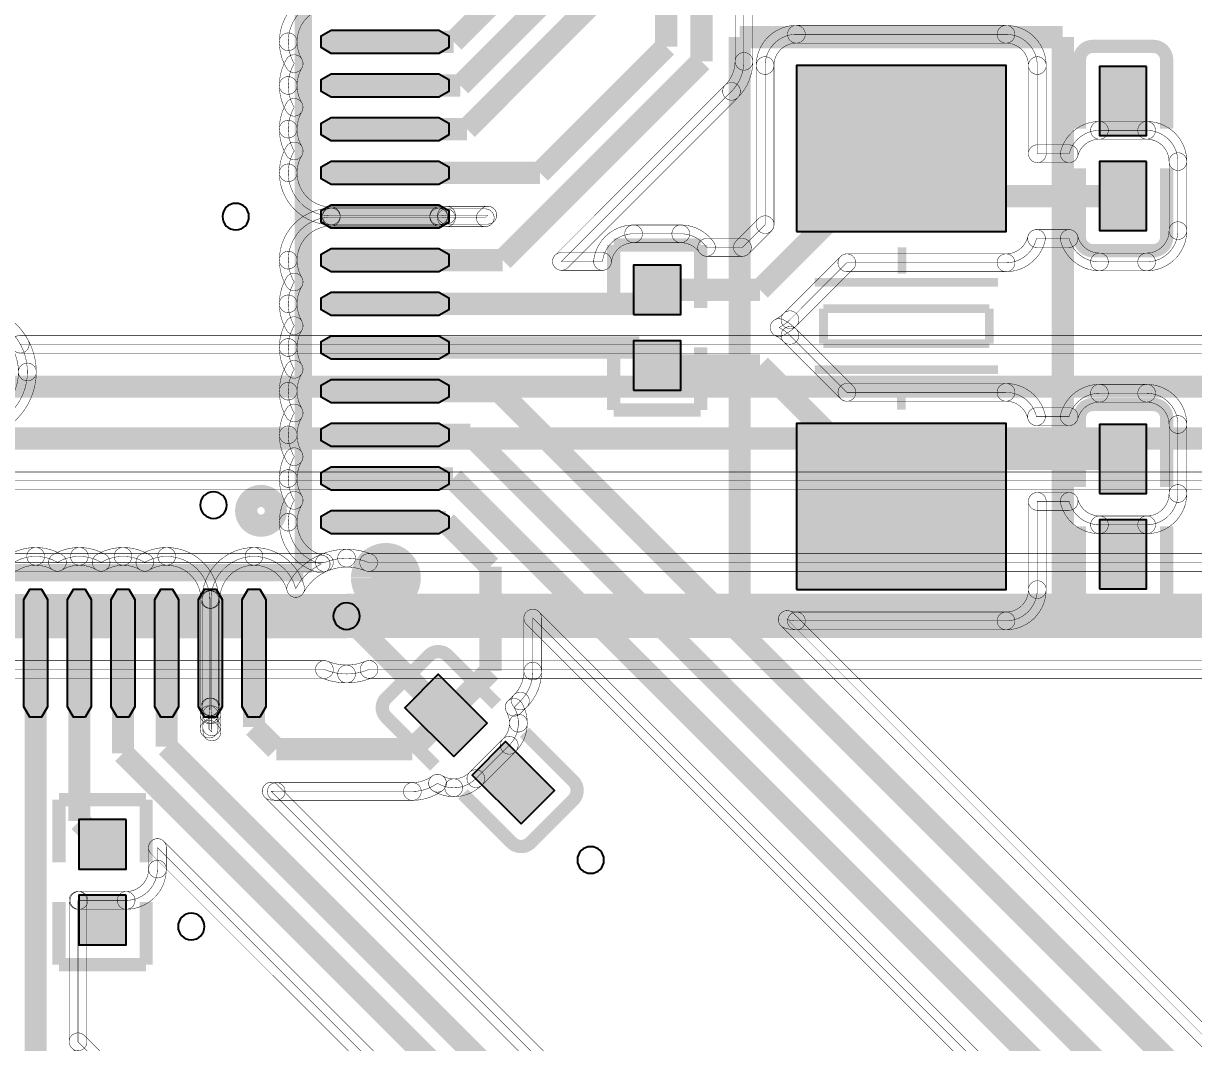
# Model space of a CAD drawing. Header units: millimetres. Extents: x -3.6 to 68.8, y -2.3 to 32.5.
# Drawn here: x 37.96 to 51.35, y 6.29 to 17.96 of the extents above; entities that cross this region are included whole.
import ezdxf

# ---------------------------------------------------------------- set-up
doc = ezdxf.new("R2010")
doc.units = ezdxf.units.MM
for name, color, linetype, true_color in [('Bottom Layer', 7, 'Continuous', 0x0000ff), ('Hole Layer', 7, 'Continuous', 0x222222), ('Top Layer', 7, 'Continuous', 0xff0000), ('Top Silkscreen Layer', 7, 'Continuous', 0xffcc00)]:
    doc.layers.add(name, color=color, linetype=linetype, true_color=true_color)

msp = doc.modelspace()

# ---------------------------------------------------------------- hatches: boundary and pattern name
at = {"layer": 'Top Layer'}
for points in [[(42.711, 17.885), (42.828, 17.818), (42.828, 17.683), (42.711, 17.615), (41.481, 17.615), (41.364, 17.683), (41.364, 17.818), (41.481, 17.885)], [(46.806, 15.578), (49.206, 15.578), (49.206, 17.478), (46.806, 17.478)], [(50.816, 17.468), (50.276, 17.468), (50.276, 16.678), (50.816, 16.678)], [(42.711, 17.385), (42.828, 17.317), (42.828, 17.182), (42.711, 17.115), (41.481, 17.115), (41.364, 17.182), (41.364, 17.317), (41.481, 17.385)], [(42.711, 16.885), (42.828, 16.818), (42.828, 16.683), (42.711, 16.615), (41.481, 16.615), (41.364, 16.683), (41.364, 16.818), (41.481, 16.885)], [(42.711, 16.385), (42.828, 16.317), (42.828, 16.182), (42.711, 16.115), (41.481, 16.115), (41.364, 16.182), (41.364, 16.317), (41.481, 16.385)], [(50.816, 16.378), (50.276, 16.378), (50.276, 15.588), (50.816, 15.588)], [(42.711, 15.885), (42.828, 15.818), (42.828, 15.683), (42.711, 15.615), (41.481, 15.615), (41.364, 15.683), (41.364, 15.818), (41.481, 15.885)], [(42.711, 15.385), (42.828, 15.317), (42.828, 15.182), (42.711, 15.115), (41.481, 15.115), (41.364, 15.182), (41.364, 15.317), (41.481, 15.385)], [(44.942, 14.628), (45.482, 14.628), (45.482, 15.194), (44.942, 15.194)], [(42.711, 14.885), (42.828, 14.818), (42.828, 14.683), (42.711, 14.615), (41.481, 14.615), (41.364, 14.683), (41.364, 14.818), (41.481, 14.885)], [(42.711, 14.385), (42.828, 14.317), (42.828, 14.182), (42.711, 14.115), (41.481, 14.115), (41.364, 14.182), (41.364, 14.317), (41.481, 14.385)], [(44.942, 13.762), (45.482, 13.762), (45.482, 14.328), (44.942, 14.328)], [(42.711, 13.885), (42.828, 13.818), (42.828, 13.683), (42.711, 13.615), (41.481, 13.615), (41.364, 13.683), (41.364, 13.818), (41.481, 13.885)], [(42.711, 13.385), (42.828, 13.317), (42.828, 13.182), (42.711, 13.115), (41.481, 13.115), (41.364, 13.182), (41.364, 13.317), (41.481, 13.385)], [(46.806, 11.478), (49.206, 11.478), (49.206, 13.378), (46.806, 13.378)], [(50.276, 12.578), (50.816, 12.578), (50.816, 13.368), (50.276, 13.368)], [(42.711, 12.885), (42.828, 12.818), (42.828, 12.683), (42.711, 12.615), (41.481, 12.615), (41.364, 12.683), (41.364, 12.818), (41.481, 12.885)], [(42.711, 12.385), (42.828, 12.317), (42.828, 12.182), (42.711, 12.115), (41.481, 12.115), (41.364, 12.182), (41.364, 12.317), (41.481, 12.385)], [(50.276, 11.488), (50.816, 11.488), (50.816, 12.278), (50.276, 12.278)], [(38.231, 10.135), (38.163, 10.018), (38.028, 10.018), (37.961, 10.135), (37.961, 11.365), (38.028, 11.482), (38.163, 11.482), (38.231, 11.365)], [(38.731, 10.135), (38.664, 10.018), (38.529, 10.018), (38.461, 10.135), (38.461, 11.365), (38.529, 11.482), (38.664, 11.482), (38.731, 11.365)], [(39.231, 10.135), (39.163, 10.018), (39.028, 10.018), (38.961, 10.135), (38.961, 11.365), (39.028, 11.482), (39.163, 11.482), (39.231, 11.365)], [(39.731, 10.135), (39.664, 10.018), (39.529, 10.018), (39.461, 10.135), (39.461, 11.365), (39.529, 11.482), (39.664, 11.482), (39.731, 11.365)], [(40.231, 10.135), (40.163, 10.018), (40.028, 10.018), (39.961, 10.135), (39.961, 11.365), (40.028, 11.482), (40.163, 11.482), (40.231, 11.365)], [(40.731, 10.135), (40.664, 10.018), (40.529, 10.018), (40.461, 10.135), (40.461, 11.365), (40.529, 11.482), (40.664, 11.482), (40.731, 11.365)], [(42.883, 9.567), (43.265, 9.949), (42.706, 10.508), (42.324, 10.126)], [(43.654, 8.796), (44.036, 9.178), (43.477, 9.737), (43.095, 9.355)], [(39.132, 8.844), (38.592, 8.844), (38.592, 8.278), (39.132, 8.278)], [(39.132, 7.978), (38.592, 7.978), (38.592, 7.412), (39.132, 7.412)]]:
    msp.add_hatch(color=256, dxfattribs=at).paths.add_polyline_path(points)

# ---------------------------------------------------------------- linework, layer by layer
at = {"layer": 'Bottom Layer', "const_width": 0.00508}
for points in [[(59.468, 12.723, 0.168837), (60, 12.538, 0.414214), (60.858, 13.396, 0.414214), (60, 14.254, 0.314057), (59.195, 13.693), (58.443, 13.693), (59.843, 15.092, 0.046171), (60, 15.078, 0.414214), (60.858, 15.936, 0.414214), (60, 16.794, 0.414214), (59.142, 15.936, 0.046171), (59.157, 15.779), (57.666, 14.288), (37.92, 14.288, 0.274418), (37.338, 14.633, 0.414214), (36.675, 13.97, 0.108127), (36.736, 13.693), (36.012, 13.693, 0.189684), (35.56, 13.871, 0.414214), (34.897, 13.208, 0.414214), (35.56, 12.545, 0.189684), (36.012, 12.723)], [(37.338, 14.735, -0.274418), (38.009, 14.336, -1), (37.831, 14.239, 0.274418), (37.338, 14.531, -1)], [(37.92, 14.186, -1), (37.92, 14.389), (57.666, 14.389, -1), (57.666, 14.186)], [(36.012, 12.621, -1), (36.012, 12.824), (59.468, 12.824, -1), (59.468, 12.621)], [(41.363, 11.881, -0.098826), (41.656, 11.94, -1), (41.656, 11.736, 0.098826), (41.441, 11.693, -1)], [(41.656, 11.94, -0.097839), (41.947, 11.882, -1), (41.87, 11.694, 0.097839), (41.656, 11.736, -1)], [(34.648, 11.686, -1), (34.648, 11.889), (41.402, 11.889, -1), (41.402, 11.686)], [(41.908, 11.687, -1), (41.908, 11.89), (52.578, 11.89, -1), (52.578, 11.687)], [(34.288, 10.461, -1), (34.288, 10.664), (41.402, 10.664, -1), (41.402, 10.461)], [(41.656, 10.41, -0.098826), (41.363, 10.469, -1), (41.441, 10.657, 0.098826), (41.656, 10.614, -1)], [(41.952, 10.47, -0.099804), (41.656, 10.41, -1), (41.656, 10.614, 0.099804), (41.874, 10.658, -1)], [(41.913, 10.462, -1), (41.913, 10.665), (52.578, 10.665, -1), (52.578, 10.462)]]:
    msp.add_lwpolyline(points, format="xyb", close=True, dxfattribs=at)
at = {"layer": 'Bottom Layer'}
for points, const_width in [([(37.506, 13.802), (57.867, 13.802)], 0.254), ([(35.56, 13.208), (59.812, 13.208)], 0.254), ([(34.036, 11.175), (41.656, 11.175)], 0.508), ([(52.832, 11.176), (41.657, 11.176)], 0.508)]:
    msp.add_lwpolyline(points, dxfattribs=dict(at, const_width=const_width))
at = {"layer": 'Bottom Layer', "const_width": 0.00508}
msp.add_lwpolyline([(34.288, 10.563), (41.402, 10.563, 0.098826), (41.656, 10.512, 0.099804), (41.913, 10.564), (52.578, 10.564, 0.098826), (52.832, 10.513, 0.098826), (53.087, 10.564), (59.193, 10.564, 0.315764), (60, 9.998, 0.414214), (60.858, 10.856, 0.414214), (60, 11.714, 0.007994), (59.973, 11.714, 0.125221), (59.68, 11.788), (59.68, 11.788), (53.087, 11.788, 0.098826), (52.832, 11.839, 0.098826), (52.578, 11.788), (41.908, 11.788, 0.097839), (41.656, 11.838, 0.098826), (41.402, 11.787), (34.648, 11.787)], format="xyb", dxfattribs=at)
at = {"layer": 'Hole Layer'}
for points in [[(40.234, 15.748, 1), (40.538, 15.748), (40.538, 15.748, 1), (40.234, 15.748)], [(41.504, 11.175, 1), (41.808, 11.175), (41.808, 11.175, 1), (41.504, 11.175)], [(39.726, 7.62, 1), (40.03, 7.62), (40.03, 7.62, 1), (39.726, 7.62)]]:
    msp.add_lwpolyline(points, format="xyb", dxfattribs=at)
for points in [[(39.98, 12.446, 1), (40.285, 12.446, 1)], [(44.298, 8.382, 1), (44.603, 8.382, 1)]]:
    msp.add_lwpolyline(points, format="xyb", close=True, dxfattribs=at)
at = {"layer": 'Top Layer', "const_width": 0.254}
for points in [[(42.883, 17.75), (43.84, 18.707)], [(45.314, 17.694), (45.314, 18.644)], [(42.958, 17.25), (44.247, 18.539)], [(43.033, 16.75), (44.653, 18.371)], [(45.72, 18.288), (45.72, 17.526)], [(42.096, 17.75), (42.883, 17.75)], [(43.869, 16.25), (45.314, 17.694)], [(45.72, 17.526), (43.444, 15.25)], [(42.096, 17.25), (42.958, 17.25)], [(42.096, 16.75), (43.033, 16.75)], [(46.389, 14.911), (48.006, 16.528)], [(48.006, 16.528), (48.551, 15.983)], [(42.096, 16.25), (43.869, 16.25)], [(48.551, 15.983), (50.546, 15.983)], [(43.444, 15.25), (42.096, 15.25)], [(45.051, 14.75), (45.212, 14.911)], [(45.212, 14.911), (46.389, 14.911)], [(42.096, 14.75), (45.051, 14.75)], [(42.096, 14.25), (45.007, 14.25)], [(45.007, 14.25), (45.212, 14.045)], [(45.212, 14.045), (46.389, 14.045)], [(46.389, 14.045), (48.006, 12.428)], [(42.096, 13.75), (43.4, 13.75)], [(43.4, 13.75), (52.578, 4.572)], [(42.096, 13.25), (43.071, 13.25)], [(43.071, 13.25), (52.156, 4.166)], [(48.006, 12.428), (48.551, 12.973)], [(48.551, 12.973), (50.546, 12.973)], [(42.096, 12.75), (42.876, 12.75)], [(42.876, 12.75), (51.867, 3.759)], [(42.096, 12.25), (42.795, 12.25)], [(42.795, 12.25), (43.303, 11.742)], [(43.303, 11.742), (43.303, 10.545)], [(41.656, 11.175), (42.794, 10.037)], [(38.096, 10.75), (38.096, 6.1)], [(38.596, 10.75), (38.596, 8.827)], [(39.096, 10.75), (39.096, 9.605)], [(39.596, 10.75), (39.596, 9.68)], [(40.596, 10.75), (40.596, 9.906)], [(43.303, 10.545), (42.795, 10.037)], [(42.409, 9.652), (42.795, 10.037)], [(40.596, 9.906), (40.85, 9.652)], [(39.596, 9.68), (44.467, 4.809)], [(39.096, 9.605), (44.298, 4.403)], [(40.85, 9.652), (42.409, 9.652)], [(38.596, 8.827), (38.862, 8.561)]]:
    msp.add_lwpolyline(points, dxfattribs=at)
at = {"layer": 'Top Layer', "const_width": 0.00508}
for points in [[(41.481, 18.243, 0.414214), (40.988, 17.75, 0.133739), (41.056, 17.5, 0.133739), (40.988, 17.25, 0.133664), (41.056, 17, 0.133664), (40.988, 16.75, 0.133739), (41.056, 16.5, 0.133739), (40.988, 16.25, 0.414214), (41.481, 15.757), (42.711, 15.757, 0.045126), (42.799, 15.765), (43.273, 15.765), (43.243, 15.735), (42.799, 15.735, 0.045126), (42.711, 15.743), (41.481, 15.743, 0.414214), (40.988, 15.25, 0.133664), (41.056, 15, 0.133664), (40.988, 14.75, 0.133739), (41.056, 14.5, 0.133739), (40.988, 14.25, 0.133664), (41.056, 14, 0.133664), (40.988, 13.75, 0.133739), (41.056, 13.5, 0.133739), (40.988, 13.25, 0.133664), (41.056, 13, 0.133664), (40.988, 12.75, 0.133739), (41.056, 12.5, 0.133739), (40.988, 12.25, 0.346281), (41.365, 11.771, 0.156337), (41.073, 11.49, 0.340788), (40.596, 11.858, 0.414214), (40.103, 11.365), (40.103, 10.135, 0.045126), (40.111, 10.047), (40.111, 9.906), (40.111, 9.906, 0.030081), (40.114, 9.848), (40.081, 9.881), (40.081, 10.047, 0.045126), (40.089, 10.135), (40.089, 11.365, 0.414214), (39.596, 11.858, 0.133739), (39.346, 11.79, 0.133739), (39.096, 11.858, 0.133664), (38.846, 11.79, 0.133664), (38.596, 11.858, 0.133739), (38.346, 11.79, 0.133739), (38.096, 11.858, 0.133664), (37.846, 11.79, 0.133664)], [(52.779, 5.057), (46.7, 11.136, 0.074949), (46.806, 11.12), (49.206, 11.12, 0.414214), (49.564, 11.478), (49.564, 12.488), (49.929, 12.488, 0.341548), (50.276, 12.22), (50.816, 12.22), (50.816, 12.22, 0.414214), (51.174, 12.578), (51.174, 13.368), (51.174, 13.368, 0.414214), (50.816, 13.726), (50.276, 13.726), (50.276, 13.726, 0.341548), (49.929, 13.458), (49.555, 13.458, 0.34949), (49.206, 13.736), (47.384, 13.736), (46.732, 14.388), (46.732, 14.388, 0.07933), (46.608, 14.478, 0.079343), (46.732, 14.568), (46.732, 14.568), (47.384, 15.22), (49.206, 15.22, 0.34949), (49.555, 15.498), (49.929, 15.498, 0.341548), (50.276, 15.23), (50.816, 15.23), (50.816, 15.23, 0.414214), (51.174, 15.588), (51.174, 16.378, 0.414214), (50.816, 16.736), (50.276, 16.736), (50.276, 16.736, 0.341548), (49.929, 16.468), (49.564, 16.468), (49.564, 17.478, 0.414214), (49.206, 17.836), (46.806, 17.836, 0.414214), (46.448, 17.478), (46.448, 15.656), (46.188, 15.396), (45.778, 15.396, 0.247498), (45.482, 15.552), (44.942, 15.552), (44.942, 15.552, 0.380584), (44.586, 15.235), (44.115, 15.235), (46.063, 17.183), (46.063, 17.183, 0.198912), (46.205, 17.526), (46.205, 17.526), (46.205, 18.087)], [(37.482, 13.323, 0.351337), (38.001, 13.97, 0.414214), (37.338, 14.633, 0.414214)]]:
    msp.add_lwpolyline(points, format="xyb", dxfattribs=at)
for points in [[(40.886, 17.75, -0.414214), (41.481, 18.345, -1), (41.481, 18.142, 0.414214), (41.089, 17.75, -1)], [(46.307, 17.526, -1), (46.104, 17.526), (46.104, 18.087, -1), (46.307, 18.087)], [(40.968, 17.448, -0.133739), (40.886, 17.75, -1), (41.089, 17.75, 0.133739), (41.143, 17.552, -1)], [(46.346, 17.478, -0.414214), (46.806, 17.938, -1), (46.806, 17.735, 0.414214), (46.549, 17.478, -1)], [(46.806, 17.735, -1), (46.806, 17.938), (49.206, 17.938, -1), (49.206, 17.735)], [(49.206, 17.938, -0.414214), (49.666, 17.478, -1), (49.463, 17.478, 0.414214), (49.206, 17.735, -1)], [(40.886, 17.25, -0.133739), (40.968, 17.552, -1), (41.143, 17.448, 0.133739), (41.089, 17.25, -1)], [(46.307, 17.526, -0.198912), (46.135, 17.111, -1), (45.991, 17.255, 0.198912), (46.104, 17.526, -1)], [(46.307, 17.526, -1), (46.104, 17.526), (46.104, 17.526, -1), (46.307, 17.526)], [(46.346, 17.478, -1), (46.549, 17.478), (46.549, 15.656, -1), (46.346, 15.656)], [(49.666, 16.468, -1), (49.463, 16.468), (49.463, 17.478, -1), (49.666, 17.478)], [(40.968, 16.949, -0.133664), (40.886, 17.25, -1), (41.089, 17.25, 0.133664), (41.143, 17.051, -1)], [(44.187, 15.163, -1), (44.044, 15.307), (45.991, 17.255, -1), (46.135, 17.111)], [(46.135, 17.111, -1), (45.991, 17.255), (45.991, 17.255, -1), (46.135, 17.111)], [(40.886, 16.75, -0.133664), (40.968, 17.051, -1), (41.143, 16.949, 0.133664), (41.089, 16.75, -1)], [(40.968, 16.448, -0.133739), (40.886, 16.75, -1), (41.089, 16.75, 0.133739), (41.143, 16.552, -1)], [(49.831, 16.494, -0.341548), (50.276, 16.838, -1), (50.276, 16.635, 0.341548), (50.028, 16.443, -1)], [(50.276, 16.635, -1), (50.276, 16.838), (50.816, 16.838, -1), (50.816, 16.635)], [(50.276, 16.635, -1), (50.276, 16.838), (50.276, 16.838, -1), (50.276, 16.635)], [(50.816, 16.838, -0.414214), (51.276, 16.378, -1), (51.073, 16.378, 0.414214), (50.816, 16.635, -1)], [(40.886, 16.25, -0.133739), (40.968, 16.552, -1), (41.143, 16.448, 0.133739), (41.089, 16.25, -1)], [(49.564, 16.367, -1), (49.564, 16.57), (49.929, 16.57, -1), (49.929, 16.367)], [(51.276, 15.588, -1), (51.073, 15.588), (51.073, 16.378, -1), (51.276, 16.378)], [(41.481, 15.655, -0.414214), (40.886, 16.25, -1), (41.089, 16.25, 0.414214), (41.481, 15.858, -1)], [(40.886, 15.25, -0.414214), (41.481, 15.845, -1), (41.481, 15.641, 0.414214), (41.089, 15.25, -1)], [(41.481, 15.655, -1), (41.481, 15.858), (42.711, 15.858, -1), (42.711, 15.655)], [(41.481, 15.641, -1), (41.481, 15.845), (42.711, 15.845, -1), (42.711, 15.641)], [(42.818, 15.665, -0.045126), (42.711, 15.655, -1), (42.711, 15.858, 0.045126), (42.781, 15.865, -1)], [(42.711, 15.845, -0.045126), (42.818, 15.835, -1), (42.781, 15.635, 0.045126), (42.711, 15.641, -1)], [(42.799, 15.663, -1), (42.799, 15.866), (43.273, 15.866, -1), (43.273, 15.663)], [(42.799, 15.633, -1), (42.799, 15.837), (43.243, 15.837, -1), (43.243, 15.633)], [(43.315, 15.663, -1), (43.171, 15.807), (43.201, 15.837, -1), (43.345, 15.693)], [(46.26, 15.324, -1), (46.116, 15.468), (46.376, 15.728, -1), (46.52, 15.584)], [(51.276, 15.588, -0.414214), (50.816, 15.128, -1), (50.816, 15.331, 0.414214), (51.073, 15.588, -1)], [(44.485, 15.247, -0.380584), (44.942, 15.653, -1), (44.942, 15.45, 0.380584), (44.687, 15.223, -1)], [(44.942, 15.45, -1), (44.942, 15.653), (45.482, 15.653, -1), (45.482, 15.45)], [(44.942, 15.45, -1), (44.942, 15.653), (44.942, 15.653, -1), (44.942, 15.45)], [(45.482, 15.653, -0.247498), (45.861, 15.453, -1), (45.694, 15.339, 0.247498), (45.482, 15.45, -1)], [(49.654, 15.475, -0.34949), (49.206, 15.118, -1), (49.206, 15.322, 0.34949), (49.456, 15.521, -1)], [(49.555, 15.396, -1), (49.555, 15.599), (49.929, 15.599, -1), (49.929, 15.396)], [(50.276, 15.128, -0.341548), (49.831, 15.472, -1), (50.028, 15.523, 0.341548), (50.276, 15.331, -1)], [(45.778, 15.294, -1), (45.778, 15.498), (46.188, 15.498, -1), (46.188, 15.294)], [(40.968, 14.949, -0.133664), (40.886, 15.25, -1), (41.089, 15.25, 0.133664), (41.143, 15.051, -1)], [(44.115, 15.134, -1), (44.115, 15.337), (44.586, 15.337, -1), (44.586, 15.134)], [(46.804, 14.496, -1), (46.66, 14.64), (47.312, 15.292, -1), (47.456, 15.148)], [(47.384, 15.118, -1), (47.384, 15.322), (49.206, 15.322, -1), (49.206, 15.118)], [(50.276, 15.128, -1), (50.276, 15.331), (50.816, 15.331, -1), (50.816, 15.128)], [(50.816, 15.128, -1), (50.816, 15.331), (50.816, 15.331, -1), (50.816, 15.128)], [(40.886, 14.75, -0.133664), (40.968, 15.051, -1), (41.143, 14.949, 0.133664), (41.089, 14.75, -1)], [(40.968, 14.448, -0.133739), (40.886, 14.75, -1), (41.089, 14.75, 0.133739), (41.143, 14.552, -1)], [(37.338, 14.735, -0.414214), (38.103, 13.97, -1), (37.899, 13.97, 0.414214), (37.338, 14.531, -1)], [(46.804, 14.496, -0.079343), (46.654, 14.387, -1), (46.562, 14.569, 0.079343), (46.66, 14.64, -1)], [(46.804, 14.496, -1), (46.66, 14.64), (46.66, 14.64, -1), (46.804, 14.496)], [(40.886, 14.25, -0.133739), (40.968, 14.552, -1), (41.143, 14.448, 0.133739), (41.089, 14.25, -1)], [(46.654, 14.569, -0.07933), (46.804, 14.46, -1), (46.66, 14.316, 0.07933), (46.562, 14.387, -1)], [(46.66, 14.316, -1), (46.804, 14.46), (47.456, 13.808, -1), (47.312, 13.664)], [(46.66, 14.316, -1), (46.804, 14.46), (46.804, 14.46, -1), (46.66, 14.316)], [(40.968, 13.949, -0.133664), (40.886, 14.25, -1), (41.089, 14.25, 0.133664), (41.143, 14.051, -1)], [(38.103, 13.97, -0.351337), (37.504, 13.224, -1), (37.46, 13.422, 0.351337), (37.899, 13.97, -1)], [(40.886, 13.75, -0.133664), (40.968, 14.051, -1), (41.143, 13.949, 0.133664), (41.089, 13.75, -1)], [(40.968, 13.448, -0.133739), (40.886, 13.75, -1), (41.089, 13.75, 0.133739), (41.143, 13.552, -1)], [(47.384, 13.635, -1), (47.384, 13.838), (49.206, 13.838, -1), (49.206, 13.635)], [(49.206, 13.838, -0.34949), (49.654, 13.481, -1), (49.456, 13.435, 0.34949), (49.206, 13.635, -1)], [(49.831, 13.484, -0.341548), (50.276, 13.828, -1), (50.276, 13.625, 0.341548), (50.028, 13.433, -1)], [(50.276, 13.625, -1), (50.276, 13.828), (50.816, 13.828, -1), (50.816, 13.625)], [(50.276, 13.625, -1), (50.276, 13.828), (50.276, 13.828, -1), (50.276, 13.625)], [(50.816, 13.828, -0.414214), (51.276, 13.368, -1), (51.073, 13.368, 0.414214), (50.816, 13.625, -1)], [(40.886, 13.25, -0.133739), (40.968, 13.552, -1), (41.143, 13.448, 0.133739), (41.089, 13.25, -1)], [(49.555, 13.357, -1), (49.555, 13.56), (49.929, 13.56, -1), (49.929, 13.357)], [(51.276, 12.578, -1), (51.073, 12.578), (51.073, 13.368, -1), (51.276, 13.368)], [(51.073, 13.368, -1), (51.276, 13.368), (51.276, 13.368, -1), (51.073, 13.368)], [(40.968, 12.949, -0.133664), (40.886, 13.25, -1), (41.089, 13.25, 0.133664), (41.143, 13.051, -1)], [(40.886, 12.75, -0.133664), (40.968, 13.051, -1), (41.143, 12.949, 0.133664), (41.089, 12.75, -1)], [(40.968, 12.448, -0.133739), (40.886, 12.75, -1), (41.089, 12.75, 0.133739), (41.143, 12.552, -1)], [(40.886, 12.25, -0.133739), (40.968, 12.552, -1), (41.143, 12.448, 0.133739), (41.089, 12.25, -1)], [(51.276, 12.578, -0.414214), (50.816, 12.118, -1), (50.816, 12.321, 0.414214), (51.073, 12.578, -1)], [(49.666, 11.478, -1), (49.463, 11.478), (49.463, 12.488, -1), (49.666, 12.488)], [(49.564, 12.386, -1), (49.564, 12.59), (49.929, 12.59, -1), (49.929, 12.386)], [(50.276, 12.118, -0.341548), (49.831, 12.462, -1), (50.028, 12.513, 0.341548), (50.276, 12.321, -1)], [(41.341, 11.672, -0.346281), (40.886, 12.25, -1), (41.089, 12.25, 0.346281), (41.389, 11.869, -1)], [(50.276, 12.118, -1), (50.276, 12.321), (50.816, 12.321, -1), (50.816, 12.118)], [(50.816, 12.118, -1), (50.816, 12.321), (50.816, 12.321, -1), (50.816, 12.118)], [(37.794, 11.878, -0.133664), (38.096, 11.96, -1), (38.096, 11.757, 0.133664), (37.897, 11.703, -1)], [(38.096, 11.96, -0.133739), (38.397, 11.878, -1), (38.294, 11.703, 0.133739), (38.096, 11.757, -1)], [(38.294, 11.878, -0.133739), (38.596, 11.96, -1), (38.596, 11.757, 0.133739), (38.397, 11.703, -1)], [(38.596, 11.96, -0.133664), (38.897, 11.878, -1), (38.794, 11.703, 0.133664), (38.596, 11.757, -1)], [(38.794, 11.878, -0.133664), (39.096, 11.96, -1), (39.096, 11.757, 0.133664), (38.897, 11.703, -1)], [(39.096, 11.96, -0.133739), (39.397, 11.878, -1), (39.294, 11.703, 0.133739), (39.096, 11.757, -1)], [(39.294, 11.878, -0.133739), (39.596, 11.96, -1), (39.596, 11.757, 0.133739), (39.397, 11.703, -1)], [(39.596, 11.96, -0.414214), (40.191, 11.365, -1), (39.988, 11.365, 0.414214), (39.596, 11.757, -1)], [(40.001, 11.365, -0.414214), (40.596, 11.96, -1), (40.596, 11.757, 0.414214), (40.204, 11.365, -1)], [(40.596, 11.96, -0.340788), (41.171, 11.516, -1), (40.975, 11.465, 0.340788), (40.596, 11.757, -1)], [(40.984, 11.539, -0.156337), (41.32, 11.862, -1), (41.41, 11.679, 0.156337), (41.162, 11.442, -1)], [(49.666, 11.478, -0.414214), (49.206, 11.018, -1), (49.206, 11.221, 0.414214), (49.463, 11.478, -1)], [(39.988, 11.365, -1), (40.191, 11.365), (40.191, 10.135, -1), (39.988, 10.135)], [(40.001, 11.365, -1), (40.204, 11.365), (40.204, 10.135, -1), (40.001, 10.135)], [(43.716, 11.08, -1), (43.86, 11.224), (49.717, 5.366, -1), (49.574, 5.223)], [(43.889, 10.545, -1), (43.686, 10.545), (43.686, 11.152, -1), (43.889, 11.152)], [(43.788, 11.152), (49.646, 5.294), (44.668, 5.294), (40.792, 9.17, 0.030081), (40.85, 9.167), (40.85, 9.167), (42.409, 9.167), (42.409, 9.167, 0.159968), (42.697, 9.261), (42.697, 9.261, 0.137605), (42.883, 9.209, 0.198912), (43.136, 9.314), (43.136, 9.314), (43.518, 9.696, 0.198912), (43.623, 9.949, 0.133562), (43.574, 10.13), (43.646, 10.202), (43.646, 10.202, 0.198912), (43.788, 10.545), (43.788, 10.545)], [(46.629, 11.064, -1), (46.772, 11.208), (52.851, 5.129, -1), (52.707, 4.985)], [(46.806, 11.018, -0.074949), (46.67, 11.039, -1), (46.73, 11.233, 0.074949), (46.806, 11.221, -1)], [(46.806, 11.018, -1), (46.806, 11.221), (49.206, 11.221, -1), (49.206, 11.018)], [(43.889, 10.545, -0.198912), (43.718, 10.131, -1), (43.574, 10.274, 0.198912), (43.686, 10.545, -1)], [(43.889, 10.545, -1), (43.686, 10.545), (43.686, 10.545, -1), (43.889, 10.545)], [(40.191, 10.135, -0.045126), (40.181, 10.028, -1), (39.981, 10.065, 0.045126), (39.988, 10.135, -1)], [(40.011, 10.028, -0.045126), (40.001, 10.135, -1), (40.204, 10.135, 0.045126), (40.211, 10.065, -1)], [(43.646, 10.059, -1), (43.502, 10.202), (43.574, 10.274, -1), (43.718, 10.131)], [(43.661, 10.182, -0.133562), (43.725, 9.949, -1), (43.521, 9.949, 0.133562), (43.486, 10.079, -1)], [(43.718, 10.131, -1), (43.574, 10.274), (43.574, 10.274, -1), (43.718, 10.131)], [(40.183, 9.881, -1), (39.98, 9.881), (39.98, 10.047, -1), (40.183, 10.047)], [(40.009, 10.047, -1), (40.212, 10.047), (40.212, 9.906, -1), (40.009, 9.906)], [(43.725, 9.949, -0.198912), (43.59, 9.624, -1), (43.446, 9.768, 0.198912), (43.521, 9.949, -1)], [(40.009, 9.809, -1), (40.153, 9.953), (40.186, 9.92, -1), (40.043, 9.776)], [(40.014, 9.836, -0.030081), (40.009, 9.906, -1), (40.212, 9.906, 0.030081), (40.215, 9.86, -1)], [(40.009, 9.906, -1), (40.212, 9.906), (40.212, 9.906, -1), (40.009, 9.906)], [(43.208, 9.242, -1), (43.064, 9.386), (43.446, 9.768, -1), (43.59, 9.624)], [(43.208, 9.242, -0.198912), (42.883, 9.107, -1), (42.883, 9.311, 0.198912), (43.064, 9.386, -1)], [(43.208, 9.242, -1), (43.064, 9.386), (43.064, 9.386, -1), (43.208, 9.242)], [(40.72, 9.099, -1), (40.864, 9.242), (44.74, 5.366, -1), (44.596, 5.223)], [(40.85, 9.065, -0.030081), (40.78, 9.07, -1), (40.804, 9.271, 0.030081), (40.85, 9.268, -1)], [(40.85, 9.065, -1), (40.85, 9.268), (40.85, 9.268, -1), (40.85, 9.065)], [(40.85, 9.065, -1), (40.85, 9.268), (42.409, 9.268, -1), (42.409, 9.065)], [(42.757, 9.179, -0.159968), (42.409, 9.065, -1), (42.409, 9.268, 0.159968), (42.637, 9.343, -1)], [(42.409, 9.065, -1), (42.409, 9.268), (42.409, 9.268, -1), (42.409, 9.065)], [(42.615, 9.201, -1), (42.779, 9.322), (42.779, 9.322, -1), (42.615, 9.201)], [(42.883, 9.107, -0.137605), (42.644, 9.175, -1), (42.75, 9.348, 0.137605), (42.883, 9.311, -1)], [(39.592, 8.278, -1), (39.389, 8.278), (39.389, 8.525, -1), (39.592, 8.525)], [(39.418, 8.453, -1), (39.562, 8.597), (43.605, 4.554, -1), (43.462, 4.41)], [(40.4, 4.482), (38.581, 6.301), (38.581, 7.92, 0.007706), (38.592, 7.92), (39.132, 7.92), (39.132, 7.92, 0.414214), (39.49, 8.278), (39.49, 8.525), (43.534, 4.482)], [(39.592, 8.278, -0.414214), (39.132, 7.818, -1), (39.132, 8.021, 0.414214), (39.389, 8.278, -1)], [(38.683, 6.301, -1), (38.479, 6.301), (38.479, 7.92, -1), (38.683, 7.92)], [(38.592, 7.818, -0.007706), (38.578, 7.818, -1), (38.584, 8.022, 0.007706), (38.592, 8.021, -1)], [(38.592, 7.818, -1), (38.592, 8.021), (39.132, 8.021, -1), (39.132, 7.818)], [(39.132, 7.818, -1), (39.132, 8.021), (39.132, 8.021, -1), (39.132, 7.818)], [(38.509, 6.229, -1), (38.653, 6.373), (40.472, 4.554, -1), (40.329, 4.41)]]:
    msp.add_lwpolyline(points, format="xyb", close=True, dxfattribs=at)
at = {"layer": 'Top Layer'}
for points in [[(42.711, 17.885), (42.828, 17.818), (42.828, 17.683), (42.711, 17.615), (41.481, 17.615), (41.364, 17.683), (41.364, 17.818), (41.481, 17.885)], [(46.806, 15.578), (49.206, 15.578), (49.206, 17.478), (46.806, 17.478)], [(50.816, 17.468), (50.276, 17.468), (50.276, 16.678), (50.816, 16.678)], [(42.711, 17.385), (42.828, 17.317), (42.828, 17.182), (42.711, 17.115), (41.481, 17.115), (41.364, 17.182), (41.364, 17.317), (41.481, 17.385)], [(42.711, 16.885), (42.828, 16.818), (42.828, 16.683), (42.711, 16.615), (41.481, 16.615), (41.364, 16.683), (41.364, 16.818), (41.481, 16.885)], [(42.711, 16.385), (42.828, 16.317), (42.828, 16.182), (42.711, 16.115), (41.481, 16.115), (41.364, 16.182), (41.364, 16.317), (41.481, 16.385)], [(50.816, 16.378), (50.276, 16.378), (50.276, 15.588), (50.816, 15.588)], [(42.711, 15.885), (42.828, 15.818), (42.828, 15.683), (42.711, 15.615), (41.481, 15.615), (41.364, 15.683), (41.364, 15.818), (41.481, 15.885)], [(42.711, 15.385), (42.828, 15.317), (42.828, 15.182), (42.711, 15.115), (41.481, 15.115), (41.364, 15.182), (41.364, 15.317), (41.481, 15.385)], [(44.942, 14.628), (45.482, 14.628), (45.482, 15.194), (44.942, 15.194)], [(42.711, 14.885), (42.828, 14.818), (42.828, 14.683), (42.711, 14.615), (41.481, 14.615), (41.364, 14.683), (41.364, 14.818), (41.481, 14.885)], [(42.711, 14.385), (42.828, 14.317), (42.828, 14.182), (42.711, 14.115), (41.481, 14.115), (41.364, 14.182), (41.364, 14.317), (41.481, 14.385)], [(44.942, 13.762), (45.482, 13.762), (45.482, 14.328), (44.942, 14.328)], [(42.711, 13.885), (42.828, 13.818), (42.828, 13.683), (42.711, 13.615), (41.481, 13.615), (41.364, 13.683), (41.364, 13.818), (41.481, 13.885)], [(42.711, 13.385), (42.828, 13.317), (42.828, 13.182), (42.711, 13.115), (41.481, 13.115), (41.364, 13.182), (41.364, 13.317), (41.481, 13.385)], [(46.806, 11.478), (49.206, 11.478), (49.206, 13.378), (46.806, 13.378)], [(50.276, 12.578), (50.816, 12.578), (50.816, 13.368), (50.276, 13.368)], [(42.711, 12.885), (42.828, 12.818), (42.828, 12.683), (42.711, 12.615), (41.481, 12.615), (41.364, 12.683), (41.364, 12.818), (41.481, 12.885)], [(42.711, 12.385), (42.828, 12.317), (42.828, 12.182), (42.711, 12.115), (41.481, 12.115), (41.364, 12.182), (41.364, 12.317), (41.481, 12.385)], [(50.276, 11.488), (50.816, 11.488), (50.816, 12.278), (50.276, 12.278)], [(38.231, 10.135), (38.163, 10.018), (38.028, 10.018), (37.961, 10.135), (37.961, 11.365), (38.028, 11.482), (38.163, 11.482), (38.231, 11.365)], [(38.731, 10.135), (38.664, 10.018), (38.529, 10.018), (38.461, 10.135), (38.461, 11.365), (38.529, 11.482), (38.664, 11.482), (38.731, 11.365)], [(39.231, 10.135), (39.163, 10.018), (39.028, 10.018), (38.961, 10.135), (38.961, 11.365), (39.028, 11.482), (39.163, 11.482), (39.231, 11.365)], [(39.731, 10.135), (39.664, 10.018), (39.529, 10.018), (39.461, 10.135), (39.461, 11.365), (39.529, 11.482), (39.664, 11.482), (39.731, 11.365)], [(40.231, 10.135), (40.163, 10.018), (40.028, 10.018), (39.961, 10.135), (39.961, 11.365), (40.028, 11.482), (40.163, 11.482), (40.231, 11.365)], [(40.731, 10.135), (40.664, 10.018), (40.529, 10.018), (40.461, 10.135), (40.461, 11.365), (40.529, 11.482), (40.664, 11.482), (40.731, 11.365)], [(42.883, 9.567), (43.265, 9.949), (42.706, 10.508), (42.324, 10.126)], [(43.654, 8.796), (44.036, 9.178), (43.477, 9.737), (43.095, 9.355)], [(39.132, 8.844), (38.592, 8.844), (38.592, 8.278), (39.132, 8.278)], [(39.132, 7.978), (38.592, 7.978), (38.592, 7.412), (39.132, 7.412)]]:
    msp.add_lwpolyline(points, close=True, dxfattribs=at)
at = {"layer": 'Top Silkscreen Layer'}
for points, const_width in [([(41.161, 18.302), (41.161, 11.673)], 0.2), ([(41.161, 18.302), (41.161, 11.673)], 0.2), ([(46.156, 11.153), (46.156, 17.803)], 0.254), ([(46.156, 17.803), (47.306, 17.803)], 0.254), ([(46.156, 11.153), (46.156, 17.803)], 0.254), ([(46.156, 17.803), (47.306, 17.803)], 0.254), ([(47.306, 17.803), (48.706, 17.803)], 0.254), ([(47.306, 17.803), (48.706, 17.803)], 0.254), ([(48.706, 17.803), (49.856, 17.803)], 0.254), ([(48.706, 17.803), (49.856, 17.803)], 0.254), ([(49.856, 17.803), (49.856, 11.153)], 0.254), ([(49.856, 17.803), (49.856, 11.153)], 0.254), ([(50.2, 17.697), (50.892, 17.697)], 0.152), ([(50.2, 17.697), (50.892, 17.697)], 0.152), ([(50.047, 16.754), (50.047, 17.544)], 0.152), ([(50.047, 16.754), (50.047, 17.544)], 0.152), ([(51.045, 17.544), (51.045, 16.754)], 0.152), ([(51.045, 17.544), (51.045, 16.754)], 0.152), ([(50.047, 16.302), (50.047, 15.512)], 0.152), ([(50.047, 16.302), (50.047, 15.512)], 0.152), ([(51.045, 15.512), (51.045, 16.302)], 0.152), ([(51.045, 15.512), (51.045, 16.302)], 0.152), ([(45.711, 15.422), (44.713, 15.422)], 0.152), ([(44.713, 15.422), (44.713, 14.704)], 0.152), ([(45.711, 15.422), (44.713, 15.422)], 0.152), ([(44.713, 15.422), (44.713, 14.704)], 0.152), ([(45.711, 14.704), (45.711, 15.422)], 0.152), ([(45.711, 14.704), (45.711, 15.422)], 0.152), ([(48.015, 15.095), (48.015, 15.395)], 0.1), ([(48.015, 15.095), (48.015, 15.395)], 0.1), ([(50.2, 15.359), (50.892, 15.359)], 0.152), ([(50.2, 15.359), (50.892, 15.359)], 0.152), ([(47.015, 14.995), (49.116, 14.995)], 0.1), ([(47.015, 14.995), (49.116, 14.995)], 0.1), ([(49.015, 14.695), (47.116, 14.695)], 0.1), ([(47.116, 14.695), (47.116, 14.295)], 0.1), ([(49.015, 14.695), (47.116, 14.695)], 0.1), ([(47.116, 14.695), (47.116, 14.295)], 0.1), ([(49.015, 14.295), (49.015, 14.695)], 0.1), ([(49.015, 14.295), (49.015, 14.695)], 0.1), ([(47.116, 14.295), (49.015, 14.295)], 0.1), ([(47.116, 14.295), (49.015, 14.295)], 0.1), ([(44.713, 13.534), (44.713, 14.252)], 0.152), ([(44.713, 13.534), (44.713, 14.252)], 0.152), ([(45.711, 14.252), (45.711, 13.534)], 0.152), ([(45.711, 14.252), (45.711, 13.534)], 0.152), ([(47.015, 13.995), (49.116, 13.995)], 0.1), ([(47.015, 13.995), (49.116, 13.995)], 0.1), ([(48.006, 13.538), (48.006, 13.894)], 0.1), ([(48.006, 13.538), (48.006, 13.894)], 0.1), ([(50.892, 13.597), (50.2, 13.597)], 0.152), ([(50.892, 13.597), (50.2, 13.597)], 0.152), ([(45.711, 13.534), (44.713, 13.534)], 0.152), ([(45.711, 13.534), (44.713, 13.534)], 0.152), ([(50.047, 13.444), (50.047, 12.654)], 0.152), ([(50.047, 13.444), (50.047, 12.654)], 0.152), ([(51.045, 12.654), (51.045, 13.444)], 0.152), ([(51.045, 12.654), (51.045, 13.444)], 0.152), ([(50.047, 11.412), (50.047, 12.202)], 0.152), ([(50.047, 11.412), (50.047, 12.202)], 0.152), ([(51.045, 12.202), (51.045, 11.412)], 0.152), ([(51.045, 12.202), (51.045, 11.412)], 0.152), ([(41.161, 11.673), (34.506, 11.673)], 0.2), ([(41.161, 11.673), (34.506, 11.673)], 0.2), ([(47.306, 11.153), (46.156, 11.153)], 0.254), ([(47.306, 11.153), (46.156, 11.153)], 0.254), ([(48.706, 11.153), (47.306, 11.153)], 0.254), ([(48.706, 11.153), (47.306, 11.153)], 0.254), ([(49.856, 11.153), (48.706, 11.153)], 0.254), ([(49.856, 11.153), (48.706, 11.153)], 0.254), ([(50.892, 11.259), (50.2, 11.259)], 0.152), ([(50.892, 11.259), (50.2, 11.259)], 0.152), ([(42.598, 10.723), (42.109, 10.234)], 0.152), ([(42.598, 10.723), (42.109, 10.234)], 0.152), ([(43.373, 10.165), (42.814, 10.723)], 0.152), ([(43.373, 10.165), (42.814, 10.723)], 0.152), ([(42.109, 10.018), (42.668, 9.459)], 0.152), ([(42.109, 10.018), (42.668, 9.459)], 0.152), ([(43.693, 9.845), (44.251, 9.286)], 0.152), ([(43.693, 9.845), (44.251, 9.286)], 0.152), ([(38.363, 8.354), (38.363, 9.072)], 0.152), ([(38.363, 9.072), (39.361, 9.072)], 0.152), ([(38.363, 8.354), (38.363, 9.072)], 0.152), ([(38.363, 9.072), (39.361, 9.072)], 0.152), ([(39.361, 9.072), (39.361, 8.354)], 0.152), ([(39.361, 9.072), (39.361, 8.354)], 0.152), ([(43.546, 8.581), (42.987, 9.139)], 0.152), ([(43.546, 8.581), (42.987, 9.139)], 0.152), ([(44.251, 9.07), (43.762, 8.581)], 0.152), ([(44.251, 9.07), (43.762, 8.581)], 0.152), ([(38.363, 7.902), (38.363, 7.184)], 0.152), ([(38.363, 7.902), (38.363, 7.184)], 0.152), ([(39.361, 7.184), (39.361, 7.902)], 0.152), ([(39.361, 7.184), (39.361, 7.902)], 0.152), ([(38.363, 7.184), (39.361, 7.184)], 0.152), ([(38.363, 7.184), (39.361, 7.184)], 0.152)]:
    msp.add_lwpolyline(points, dxfattribs=dict(at, const_width=const_width))
for points, const_width in [([(50.047, 17.544, -0.414214), (50.2, 17.697)], 0.152), ([(50.047, 17.544, -0.414214), (50.2, 17.697)], 0.152), ([(50.892, 17.697, -0.414214), (51.045, 17.544)], 0.152), ([(50.892, 17.697, -0.414214), (51.045, 17.544)], 0.152), ([(50.047, 15.512, 0.414214), (50.2, 15.359)], 0.152), ([(50.047, 15.512, 0.414214), (50.2, 15.359)], 0.152), ([(50.892, 15.359, 0.414214), (51.045, 15.512)], 0.152), ([(50.892, 15.359, 0.414214), (51.045, 15.512)], 0.152), ([(50.2, 13.597, 0.414214), (50.047, 13.444)], 0.152), ([(50.2, 13.597, 0.414214), (50.047, 13.444)], 0.152), ([(51.045, 13.444, 0.414214), (50.892, 13.597)], 0.152), ([(51.045, 13.444, 0.414214), (50.892, 13.597)], 0.152), ([(41.906, 11.61, 0.996829), (42.306, 11.611, 0.996829), (41.906, 11.613)], 0.4), ([(41.906, 11.61, 0.996829), (42.306, 11.611, 0.996829), (41.906, 11.613)], 0.4), ([(50.2, 11.259, -0.414214), (50.047, 11.412)], 0.152), ([(50.2, 11.259, -0.414214), (50.047, 11.412)], 0.152), ([(51.045, 11.412, -0.414214), (50.892, 11.259)], 0.152), ([(51.045, 11.412, -0.414214), (50.892, 11.259)], 0.152), ([(42.814, 10.723, 0.414214), (42.598, 10.723)], 0.152), ([(42.814, 10.723, 0.414214), (42.598, 10.723)], 0.152), ([(42.109, 10.234, 0.414214), (42.109, 10.018)], 0.152), ([(42.109, 10.234, 0.414214), (42.109, 10.018)], 0.152), ([(44.251, 9.286, -0.414214), (44.251, 9.07)], 0.152), ([(44.251, 9.286, -0.414214), (44.251, 9.07)], 0.152), ([(43.762, 8.581, -0.414214), (43.546, 8.581)], 0.152), ([(43.762, 8.581, -0.414214), (43.546, 8.581)], 0.152)]:
    msp.add_lwpolyline(points, format="xyb", dxfattribs=dict(at, const_width=const_width))
at = {"layer": 'Top Silkscreen Layer', "const_width": 0.254}
msp.add_lwpolyline([(40.506, 12.38, 1), (40.846, 12.38, 1)], format="xyb", close=True, dxfattribs=at)
msp.add_lwpolyline([(40.506, 12.38, 1), (40.846, 12.38, 1)], format="xyb", close=True, dxfattribs=at)

doc.saveas('drawing.dxf')
